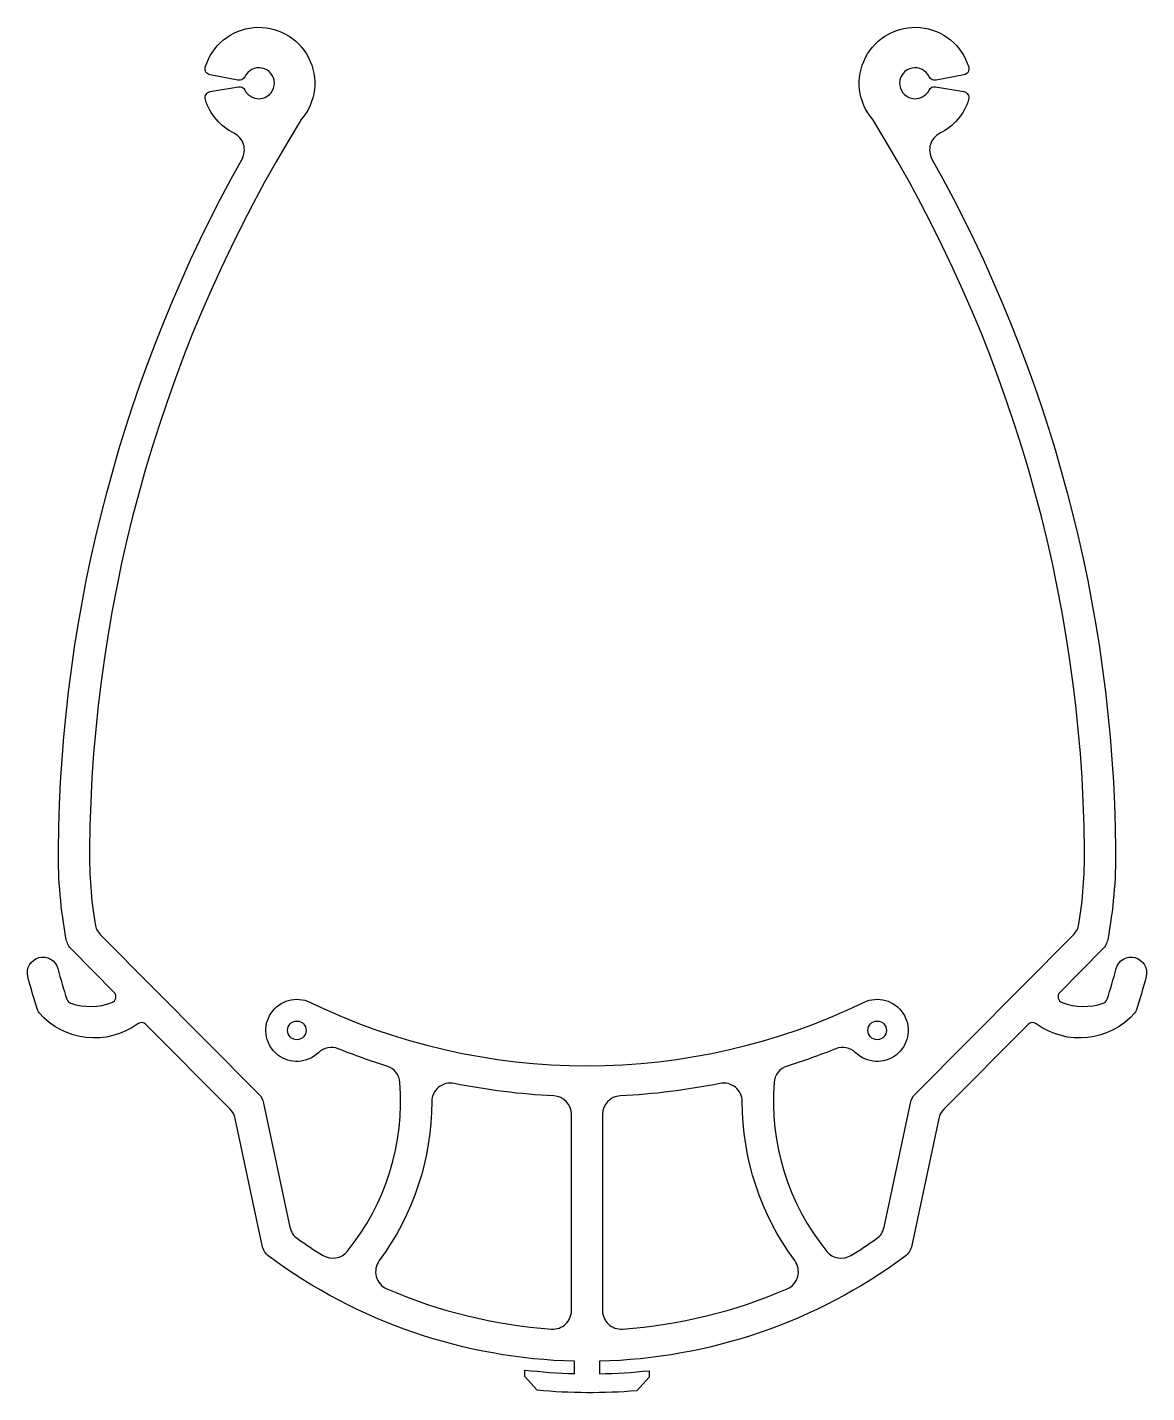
# Model space of a CAD drawing. Header units: millimetres. Extents: x -165 to 15, y -203 to 17.
import ezdxf

# ---------------------------------------------------------------- set-up
doc = ezdxf.new("R2010")
doc.units = ezdxf.units.MM
doc.layers.get('0').update_dxf_attribs({"linetype": 'CONTINUOUS'})

msp = doc.modelspace()

# ---------------------------------------------------------------- linework, layer by layer
for points in [[(-65.01, -200.57), (-67, -202.75, -0.042421), (-83.02, -202.66), (-85.01, -200.46), (-85.01, -199.4, 0.021948), (-77, -199.97), (-77, -197.98, -0.154743), (-126.17, -181.12, -0.183225), (-127.32, -179.33), (-131.64, -158.89, 0.144293), (-132.45, -157.39), (-146.01, -143.74, 0.371209), (-147.31, -143.64, -0.389912), (-163.21, -141.87, -0.101145), (-163.41, -141.52, -0.013236), (-165.02, -136.04, -1), (-160.19, -134.76, 0.012493), (-158.74, -139.69, 0.241055), (-158.1, -140.34, 0.166642), (-151.5, -140.23, 0.548398), (-151.13, -138.58), (-158.01, -131.65, -0.150436), (-158.83, -130.08, -0.048488), (-160.1, -115.63, -0.12587), (-130.54, -4.39, 0.428782), (-131.83, -0.23, -0.206202), (-136.44, 5.2, -0.451416), (-135.65, 6.47), (-131.13, 7.26, -0.331679), (-130.07, 6.72, 4.417873), (-130.1, 8.87, -0.344858), (-131.2, 8.3), (-135.68, 9.15, -0.445382), (-136.45, 10.42, -1.233556), (-121, 1.97, 0.137301), (-155.1, -115.67, 0.042827), (-154.19, -127.61, 0.156219), (-153.36, -129.24), (-127.86, -154.92, -0.144293), (-127.06, -156.41), (-122.83, -176.41, 0.18943), (-121.62, -178.24, 0.015216), (-117.5, -180.95, 0.376285), (-113.6, -180.29, 0.192776), (-105.11, -153.09, 0.306288), (-107.2, -150.46, -0.019339), (-115.04, -147.67, 0.295453), (-118.24, -148.3, -1.80366), (-120, -140, 0.231), (-30, -140, -1.80366), (-31.76, -148.3, 0.295453), (-34.96, -147.67, -0.019339), (-42.8, -150.46, 0.306288), (-44.89, -153.09, 0.192776), (-36.4, -180.29, 0.376285), (-32.5, -180.95, 0.015216), (-28.38, -178.24, 0.18943), (-27.17, -176.41), (-22.94, -156.41, -0.144293), (-22.14, -154.92), (3.36, -129.24, 0.156219), (4.19, -127.61, 0.042827), (5.1, -115.67, 0.137301), (-29, 1.97, -1.233556), (-13.55, 10.42, -0.445382), (-14.32, 9.15), (-18.8, 8.3, -0.344858), (-19.9, 8.87, 4.417873), (-19.93, 6.72, -0.331679), (-18.87, 7.26), (-14.35, 6.47, -0.451416), (-13.56, 5.2, -0.206202), (-18.17, -0.23, 0.428782), (-19.46, -4.39, -0.12587), (10.1, -115.63, -0.048488), (8.83, -130.08, -0.150436), (8.01, -131.65), (1.13, -138.58, 0.548398), (1.5, -140.23, 0.166642), (8.1, -140.34, 0.241055), (8.74, -139.69, 0.012493), (10.19, -134.76, -1), (15.02, -136.04, -0.013236), (13.41, -141.52, -0.101145), (13.21, -141.87, -0.389912), (-2.69, -143.64, 0.371209), (-3.99, -143.74), (-17.55, -157.39, 0.144293), (-18.36, -158.89), (-22.68, -179.33, -0.183225), (-23.83, -181.12, -0.154743), (-73, -197.98), (-73, -199.99, 0.021872), (-65.01, -199.51)], [(-80.35, -155.26, -0.037618), (-96.39, -153.25, 0.473426), (-99.99, -156.18, -0.159534), (-108.44, -181.78, 0.482065), (-107.22, -186.32, 0.084833), (-80.71, -192.8, 0.435041), (-77.5, -189.81), (-77.5, -158.26, 0.399716)], [(-72.5, -158.26), (-72.5, -189.81, 0.435041), (-69.29, -192.8, 0.084833), (-42.78, -186.32, 0.482065), (-41.56, -181.78, -0.159534), (-50.01, -156.18, 0.473426), (-53.61, -153.25, -0.037618), (-69.65, -155.26, 0.399716)]]:
    msp.add_lwpolyline(points, format="xyb", close=True)
for centre in [(-121.71, -144.7), (-28.29, -144.7)]:
    msp.add_circle(centre, 1.5)

doc.saveas('drawing.dxf')
